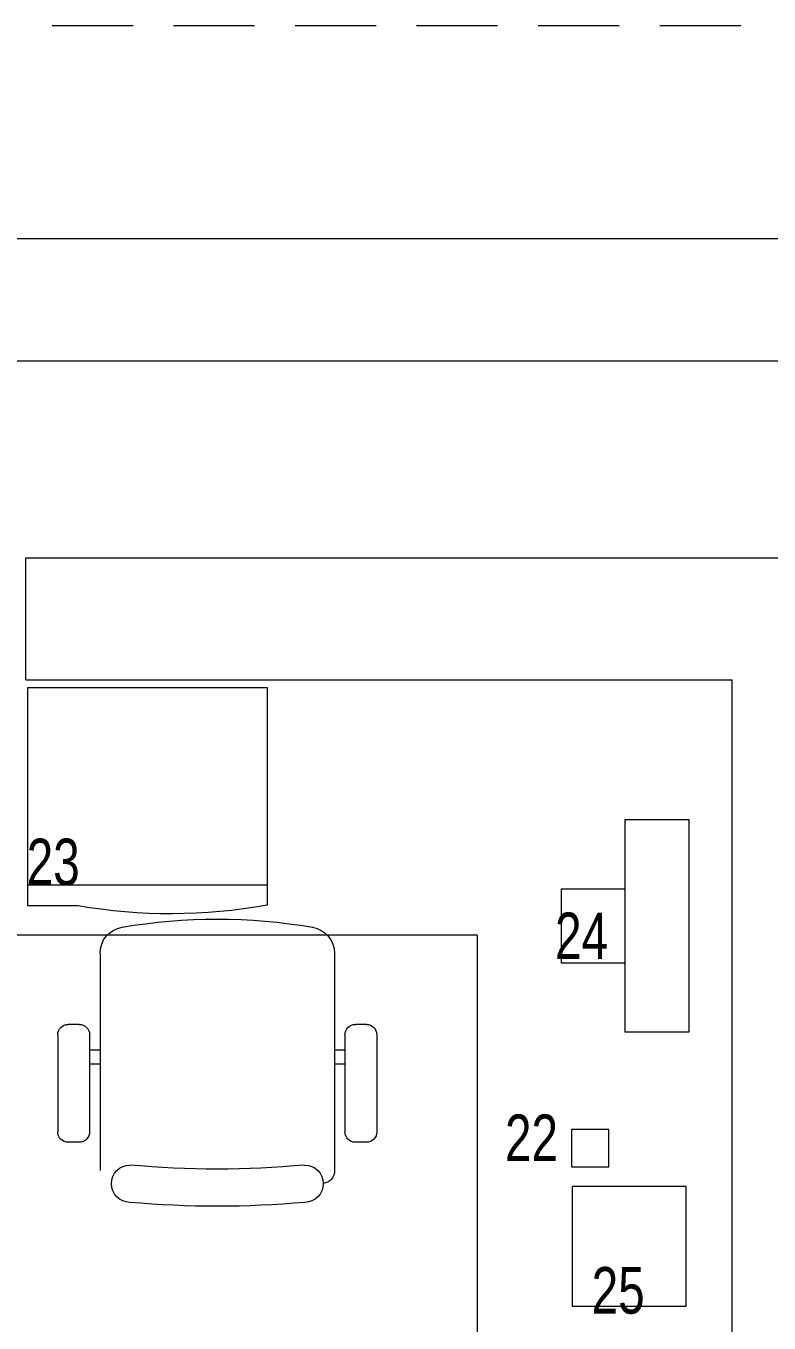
# Model space of a CAD drawing. Header units: millimetres. Extents: x -160614 to 59925, y -157025 to 0.
# Drawn here: x -50041 to -48644, y -95632 to -93193 of the extents above; entities that cross this region are included whole.
import ezdxf

# ---------------------------------------------------------------- set-up
doc = ezdxf.new("R2010")
doc.units = ezdxf.units.MM
doc.header["$LTSCALE"] = 8
doc.linetypes.add('HIDDEN', pattern=[9.525, 6.35, -3.175])
doc.layers.get('0').update_dxf_attribs({"color": 9, "lineweight": 5})
for name, color, linetype, lineweight in [('72_EGR_EQP_TAG', 9, 'Continuous', 5), ('LOADING', 9, 'Continuous', 5), ('NEW Wall', 9, 'Continuous', 5), ('Proj', 9, 'Continuous', 5), ('Walls', 9, 'Continuous', 5)]:
    doc.layers.add(name, color=color, linetype=linetype, lineweight=lineweight)
doc.layers.get('0').off()
doc.layers.get('0').freeze()
doc.styles.add('X3G_ENTITY_257CFD', font='swisscl.ttf', dxfattribs={"height": 200})

# ---------------------------------------------------------------- blocks, each defined once
blk = doc.blocks.new('D.110.51.53')
blk.add_lwpolyline([(285914, 4547), (286139, 4547), (286139, 4332), (285914, 4332), (285914, 4547)])
blk = doc.blocks.new('D.111.03.06')
blk.add_lwpolyline([(292372, 3690), (292442, 3690), (292442, 3620), (292372, 3620), (292372, 3690)])
blk = doc.blocks.new('D.122.06.11')
for points in [[(285783, 4268), (285783, 4268), (285783, 4388), (285713, 4388), (285643, 4388), (285643, 4268)], [(285513, 4148), (285913, 4148), (285913, 4268), (285513, 4268), (285513, 4148)]]:
    blk.add_lwpolyline(points)
blk = doc.blocks.new('*X17')
for p, q in [((5, 3), (5, 3)), ((5, 3), (5, 3)), ((5, 3), (5, 3)), ((5, 3), (5, 3)), ((5, 3), (5, 3)), ((5, 3), (5, 3)), ((5, 3), (5, 3)), ((5, 3), (5, 3)), ((5, 3), (5, 3)), ((5, 3), (5, 3)), ((5, 3), (5, 3)), ((5, 3), (5, 3)), ((5, 3), (5, 3)), ((5, 3), (5, 3)), ((5, 3), (5, 3)), ((5, 3), (5, 3)), ((5, 3), (5, 3)), ((5, 3), (5, 3)), ((5, 3), (5, 3)), ((5, 3), (5, 3)), ((5, 3), (5, 3)), ((5, 3), (5, 3)), ((5, 3), (5, 3)), ((5, 3), (5, 3)), ((5, 3), (5, 3)), ((5, 3), (5, 3)), ((5, 3), (5, 3)), ((5, 3), (5, 3)), ((5, 3), (5, 3)), ((5, 3), (5, 3)), ((5, 3), (5, 3)), ((5, 3), (5, 3)), ((5, 3), (5, 3)), ((5, 3), (5, 3)), ((5, 3), (5, 3)), ((5, 3), (5, 3)), ((5, 3), (5, 3)), ((5, 3), (5, 3)), ((5, 3), (5, 3)), ((5, 3), (5, 3)), ((5, 3), (5, 3)), ((5, 3), (5, 3)), ((5, 3), (5, 3)), ((5, 3), (5, 3)), ((5, 3), (5, 3)), ((5, 3), (5, 3)), ((5, 3), (5, 3)), ((5, 3), (5, 3)), ((5, 3), (5, 3)), ((5, 3), (5, 3)), ((5, 3), (5, 3)), ((5, 3), (5, 3)), ((5, 3), (5, 3)), ((5, 3), (5, 3)), ((5, 3), (5, 3)), ((5, 3), (5, 3)), ((5, 3), (5, 3)), ((5, 3), (5, 3)), ((5, 3), (5, 3)), ((5, 3), (5, 3)), ((5, 3), (5, 3)), ((5, 3), (5, 3)), ((5, 3), (5, 3)), ((5, 3), (5, 3)), ((5, 3), (5, 3)), ((5, 3), (5, 3)), ((6, 3), (5, 3)), ((5, 3), (5, 3)), ((6, 3), (5, 3)), ((5, 3), (5, 3)), ((6, 3), (5, 3)), ((5, 3), (5, 3)), ((6, 3), (5, 3)), ((5, 3), (5, 3)), ((5, 3), (5, 3)), ((5, 3), (5, 3)), ((5, 3), (5, 3)), ((5, 3), (5, 3)), ((5, 3), (5, 3)), ((5, 3), (5, 3)), ((5, 3), (5, 3)), ((5, 3), (5, 3)), ((5, 3), (5, 3)), ((5, 3), (5, 3)), ((5, 3), (5, 3)), ((5, 3), (5, 3)), ((5, 3), (5, 3)), ((5, 3), (5, 3)), ((5, 3), (5, 3)), ((5, 3), (5, 3)), ((5, 3), (5, 3)), ((5, 3), (5, 3)), ((5, 3), (5, 3)), ((5, 3), (5, 3)), ((5, 3), (5, 3)), ((5, 3), (5, 3)), ((6, 3), (6, 3)), ((6, 3), (6, 3)), ((6, 3), (6, 3)), ((6, 3), (6, 3)), ((6, 3), (6, 3)), ((6, 3), (6, 3)), ((6, 3), (6, 3)), ((6, 3), (6, 3)), ((6, 3), (6, 3)), ((6, 3), (6, 3)), ((6, 3), (6, 3)), ((6, 3), (6, 3)), ((6, 3), (6, 3)), ((6, 3), (6, 3)), ((6, 3), (6, 3)), ((6, 3), (6, 3)), ((6, 3), (6, 3)), ((6, 3), (6, 3)), ((6, 3), (6, 3)), ((6, 3), (6, 3)), ((6, 3), (6, 3)), ((6, 3), (6, 3)), ((6, 3), (6, 3)), ((6, 3), (6, 3)), ((6, 3), (6, 3)), ((6, 3), (6, 3)), ((6, 3), (6, 3)), ((6, 3), (6, 3)), ((6, 3), (6, 3)), ((6, 3), (6, 3)), ((6, 3), (6, 3)), ((6, 3), (6, 3)), ((6, 3), (6, 3)), ((6, 3), (6, 3)), ((6, 3), (6, 3)), ((6, 3), (6, 3)), ((6, 3), (6, 3)), ((6, 3), (6, 3)), ((6, 3), (6, 3)), ((6, 3), (6, 3)), ((6, 3), (6, 3)), ((6, 3), (6, 3)), ((6, 3), (6, 3)), ((6, 3), (6, 3)), ((6, 3), (6, 3)), ((6, 3), (6, 3)), ((6, 3), (6, 3)), ((6, 3), (6, 3)), ((6, 3), (6, 3)), ((6, 3), (6, 3)), ((6, 3), (6, 3)), ((6, 3), (6, 3)), ((6, 3), (6, 3)), ((6, 3), (6, 3)), ((6, 3), (6, 3)), ((6, 3), (6, 3)), ((6, 3), (6, 3)), ((6, 3), (6, 3)), ((6, 3), (6, 3)), ((6, 3), (6, 3)), ((6, 3), (6, 3)), ((6, 3), (6, 3)), ((6, 3), (6, 3)), ((6, 3), (6, 3)), ((6, 3), (6, 3)), ((6, 3), (6, 3)), ((6, 3), (6, 3)), ((6, 3), (6, 3)), ((6, 3), (6, 3)), ((6, 3), (6, 3)), ((6, 3), (6, 3)), ((6, 3), (6, 3)), ((6, 3), (6, 3)), ((6, 3), (6, 3)), ((6, 3), (6, 3)), ((6, 3), (6, 3)), ((6, 3), (6, 3)), ((6, 3), (6, 3)), ((6, 3), (6, 3)), ((6, 3), (6, 3)), ((6, 3), (6, 3)), ((6, 3), (6, 3)), ((6, 3), (6, 3)), ((6, 3), (6, 3)), ((6, 3), (6, 3)), ((6, 3), (6, 3)), ((6, 3), (6, 3)), ((6, 3), (6, 3)), ((6, 3), (6, 3)), ((6, 3), (6, 3)), ((6, 3), (6, 3)), ((6, 3), (6, 3)), ((6, 3), (6, 3)), ((6, 3), (6, 3)), ((6, 3), (6, 3)), ((6, 3), (6, 3)), ((6, 3), (6, 3)), ((6, 3), (6, 3)), ((6, 3), (6, 3)), ((6, 3), (6, 3)), ((6, 3), (6, 3)), ((6, 3), (6, 3)), ((6, 3), (6, 3)), ((6, 3), (6, 3)), ((6, 3), (6, 3)), ((6, 3), (6, 3)), ((6, 3), (6, 3)), ((6, 3), (6, 3)), ((6, 3), (6, 3)), ((6, 3), (6, 3)), ((6, 3), (6, 3)), ((6, 3), (6, 3)), ((6, 3), (6, 3)), ((6, 3), (6, 3)), ((6, 3), (6, 3)), ((6, 3), (6, 3)), ((6, 3), (6, 3)), ((6, 3), (6, 3)), ((6, 3), (6, 3)), ((6, 3), (6, 3)), ((6, 3), (6, 3)), ((6, 3), (6, 3)), ((6, 3), (6, 3)), ((6, 3), (6, 3)), ((6, 3), (6, 3)), ((6, 3), (6, 3)), ((6, 3), (6, 3)), ((6, 3), (6, 3)), ((6, 3), (6, 3)), ((6, 3), (6, 3)), ((6, 3), (6, 3)), ((6, 3), (6, 3)), ((6, 3), (6, 3)), ((6, 3), (6, 3)), ((6, 3), (6, 3)), ((6, 3), (6, 3)), ((6, 3), (6, 3)), ((6, 3), (6, 3)), ((6, 3), (6, 3)), ((6, 3), (6, 3)), ((6, 3), (6, 3)), ((6, 3), (6, 3)), ((6, 3), (6, 3)), ((6, 3), (6, 3)), ((6, 3), (6, 3)), ((6, 3), (6, 3)), ((6, 3), (6, 3)), ((6, 3), (6, 3)), ((6, 3), (6, 3)), ((6, 3), (6, 3)), ((6, 3), (6, 3)), ((6, 3), (6, 3)), ((6, 3), (6, 3)), ((6, 3), (6, 3)), ((6, 3), (6, 3)), ((6, 3), (6, 3)), ((6, 3), (6, 3)), ((6, 3), (6, 3)), ((6, 3), (6, 3)), ((6, 3), (6, 3)), ((6, 3), (6, 3)), ((6, 3), (6, 3)), ((6, 3), (6, 3)), ((6, 3), (6, 3)), ((6, 3), (6, 3)), ((6, 3), (6, 3)), ((6, 3), (6, 3)), ((6, 3), (6, 3)), ((6, 3), (6, 3)), ((6, 3), (6, 3)), ((6, 3), (6, 3)), ((6, 3), (6, 3)), ((6, 3), (6, 3)), ((6, 3), (6, 3)), ((6, 3), (6, 3)), ((6, 3), (6, 3)), ((6, 3), (6, 3)), ((6, 3), (6, 3)), ((6, 3), (6, 3)), ((6, 3), (6, 3)), ((6, 3), (6, 3)), ((6, 3), (6, 3)), ((6, 3), (6, 3)), ((6, 3), (6, 3)), ((6, 3), (6, 3)), ((6, 3), (6, 3)), ((6, 3), (6, 3)), ((6, 3), (6, 3)), ((6, 3), (6, 3)), ((6, 3), (6, 3)), ((6, 3), (6, 3)), ((6, 3), (6, 3)), ((6, 3), (6, 3)), ((6, 3), (6, 3)), ((6, 3), (6, 3)), ((6, 3), (6, 3)), ((6, 3), (6, 3)), ((6, 3), (6, 3)), ((6, 3), (6, 3)), ((6, 3), (6, 3)), ((6, 3), (6, 3)), ((6, 3), (6, 3)), ((6, 3), (6, 3)), ((6, 3), (6, 3)), ((6, 3), (5, 3)), ((6, 3), (5, 3)), ((6, 3), (5, 3)), ((6, 3), (5, 3)), ((6, 3), (5, 3)), ((6, 3), (6, 3)), ((6, 3), (6, 3)), ((6, 3), (6, 3)), ((6, 3), (6, 3)), ((6, 3), (6, 3)), ((6, 3), (6, 3)), ((6, 3), (6, 3)), ((6, 3), (6, 3)), ((6, 3), (6, 3)), ((6, 3), (6, 3)), ((6, 3), (6, 3)), ((6, 3), (6, 3)), ((6, 3), (6, 3)), ((6, 3), (6, 3)), ((6, 3), (6, 3)), ((6, 3), (6, 3)), ((6, 3), (6, 3)), ((6, 3), (6, 3)), ((6, 3), (6, 3)), ((6, 3), (6, 3)), ((6, 3), (6, 3)), ((6, 3), (6, 3)), ((6, 3), (6, 3)), ((6, 3), (6, 3)), ((6, 3), (6, 3)), ((6, 3), (6, 3)), ((6, 3), (6, 3)), ((6, 3), (6, 3)), ((6, 3), (6, 3)), ((6, 3), (6, 3)), ((6, 3), (6, 3)), ((6, 3), (6, 3)), ((6, 3), (6, 3)), ((6, 3), (6, 3)), ((6, 3), (6, 3)), ((6, 3), (6, 3)), ((6, 3), (6, 3)), ((6, 3), (6, 3)), ((6, 3), (6, 3)), ((6, 3), (6, 3)), ((6, 3), (6, 3)), ((6, 3), (6, 3)), ((6, 3), (6, 3)), ((6, 3), (6, 3)), ((6, 3), (6, 3)), ((6, 3), (6, 3)), ((6, 3), (6, 3)), ((6, 3), (6, 3)), ((6, 3), (6, 3)), ((6, 3), (6, 3)), ((6, 3), (6, 3)), ((6, 3), (6, 3)), ((6, 3), (6, 3)), ((6, 3), (6, 3)), ((6, 3), (6, 3)), ((6, 3), (6, 3)), ((6, 3), (6, 3)), ((6, 3), (6, 3)), ((6, 3), (6, 3)), ((6, 3), (6, 3)), ((6, 3), (6, 3)), ((6, 3), (6, 3)), ((6, 3), (6, 3)), ((6, 3), (6, 3)), ((6, 3), (6, 3)), ((6, 3), (6, 3)), ((6, 3), (6, 3)), ((6, 3), (6, 3)), ((6, 3), (6, 3)), ((6, 3), (6, 3)), ((6, 3), (6, 3)), ((6, 3), (6, 3)), ((6, 3), (6, 3)), ((6, 3), (6, 3)), ((6, 3), (6, 3)), ((6, 3), (6, 3)), ((6, 3), (6, 3)), ((6, 3), (6, 3)), ((6, 3), (6, 3)), ((6, 3), (6, 3)), ((6, 3), (6, 3)), ((6, 3), (6, 3)), ((6, 3), (6, 3)), ((6, 3), (6, 3)), ((6, 3), (6, 3)), ((6, 3), (6, 3)), ((6, 3), (6, 3)), ((6, 3), (6, 3)), ((6, 3), (6, 3)), ((6, 3), (6, 3)), ((6, 3), (6, 3)), ((6, 3), (6, 3)), ((6, 3), (6, 3)), ((6, 3), (6, 3)), ((6, 3), (6, 3)), ((6, 3), (6, 3)), ((6, 3), (6, 3)), ((6, 3), (6, 3)), ((6, 3), (6, 3)), ((6, 3), (6, 3)), ((6, 3), (6, 3)), ((6, 3), (6, 3)), ((6, 3), (6, 3)), ((6, 3), (6, 3)), ((6, 3), (6, 3)), ((6, 3), (6, 3)), ((6, 3), (6, 3)), ((6, 3), (6, 3)), ((6, 3), (6, 3)), ((6, 3), (6, 3)), ((6, 3), (6, 3)), ((6, 3), (6, 3)), ((6, 3), (6, 3)), ((6, 3), (6, 3)), ((6, 3), (6, 3)), ((6, 3), (6, 3)), ((6, 3), (6, 3)), ((6, 3), (6, 3)), ((6, 3), (6, 3)), ((6, 3), (6, 3)), ((6, 3), (6, 3)), ((6, 3), (6, 3)), ((6, 3), (6, 3)), ((6, 3), (6, 3)), ((6, 3), (6, 3)), ((6, 3), (6, 3)), ((6, 3), (6, 3)), ((6, 3), (6, 3)), ((6, 3), (6, 3)), ((6, 3), (6, 3)), ((6, 3), (6, 3)), ((6, 3), (6, 3)), ((6, 3), (6, 3)), ((6, 3), (6, 3)), ((6, 3), (6, 3)), ((6, 3), (6, 3)), ((6, 3), (6, 3)), ((6, 3), (6, 3)), ((6, 3), (6, 3)), ((6, 3), (6, 3)), ((6, 3), (6, 3)), ((6, 3), (6, 3)), ((6, 3), (6, 3)), ((6, 3), (6, 3)), ((6, 3), (6, 3)), ((6, 3), (6, 3)), ((6, 3), (6, 3)), ((6, 3), (6, 3)), ((6, 3), (6, 3)), ((6, 3), (6, 3)), ((6, 3), (6, 3)), ((6, 3), (6, 3)), ((6, 3), (6, 3)), ((6, 3), (6, 3)), ((6, 3), (6, 3)), ((6, 3), (6, 3)), ((6, 3), (6, 3)), ((6, 3), (6, 3)), ((6, 3), (6, 3)), ((6, 3), (6, 3)), ((6, 3), (6, 3)), ((6, 3), (6, 3)), ((6, 3), (6, 3)), ((6, 3), (6, 3)), ((6, 3), (6, 3)), ((6, 3), (6, 3)), ((6, 3), (6, 3)), ((6, 3), (6, 3)), ((6, 3), (6, 3)), ((6, 3), (6, 3)), ((6, 3), (6, 3)), ((6, 3), (6, 3)), ((6, 3), (6, 3)), ((6, 3), (6, 3)), ((6, 3), (6, 3)), ((6, 3), (6, 3)), ((6, 3), (6, 3)), ((6, 3), (6, 3)), ((6, 3), (6, 3)), ((6, 3), (6, 3)), ((6, 3), (6, 3)), ((6, 3), (6, 3)), ((6, 3), (6, 3)), ((6, 3), (6, 3)), ((6, 3), (6, 3)), ((6, 3), (6, 3)), ((6, 3), (6, 3)), ((6, 3), (6, 3)), ((6, 3), (6, 3)), ((6, 3), (6, 3)), ((6, 3), (6, 3)), ((6, 3), (6, 3)), ((6, 3), (6, 3)), ((6, 3), (6, 3)), ((6, 3), (6, 3)), ((6, 3), (6, 3)), ((6, 3), (6, 3)), ((6, 3), (6, 3)), ((6, 3), (6, 3)), ((6, 3), (6, 3)), ((6, 3), (6, 3)), ((6, 3), (6, 3)), ((6, 3), (6, 3)), ((6, 3), (6, 3)), ((6, 3), (6, 3)), ((6, 3), (6, 3)), ((6, 3), (6, 3)), ((6, 3), (6, 3)), ((6, 3), (6, 3)), ((6, 3), (6, 3)), ((6, 3), (6, 3)), ((6, 3), (6, 3)), ((6, 3), (6, 3)), ((6, 3), (6, 3)), ((6, 3), (6, 3)), ((6, 3), (6, 3)), ((6, 3), (6, 3)), ((6, 3), (6, 3)), ((6, 3), (6, 3)), ((6, 3), (6, 3)), ((6, 3), (6, 3)), ((6, 3), (6, 3)), ((6, 3), (6, 3)), ((6, 3), (6, 3)), ((6, 3), (6, 3)), ((6, 3), (6, 3)), ((6, 3), (6, 3)), ((6, 3), (6, 3)), ((6, 3), (6, 3)), ((6, 3), (6, 3)), ((6, 3), (6, 3)), ((6, 3), (6, 3)), ((6, 3), (6, 3)), ((6, 3), (6, 3)), ((6, 3), (6, 3)), ((6, 3), (6, 3)), ((6, 3), (6, 3)), ((6, 3), (6, 3)), ((6, 3), (6, 3)), ((6, 3), (6, 3)), ((6, 3), (6, 3)), ((6, 3), (6, 3)), ((6, 3), (6, 3)), ((6, 3), (6, 3)), ((6, 3), (6, 3)), ((6, 3), (6, 3)), ((6, 3), (6, 3)), ((6, 3), (6, 3)), ((6, 3), (6, 3)), ((6, 3), (6, 3)), ((6, 3), (6, 3)), ((6, 3), (6, 3)), ((6, 3), (6, 3)), ((6, 3), (6, 3)), ((6, 3), (6, 3)), ((6, 3), (6, 3)), ((6, 3), (6, 3)), ((6, 3), (6, 3)), ((6, 3), (6, 3)), ((6, 3), (6, 3)), ((6, 3), (6, 3)), ((6, 3), (6, 3)), ((6, 3), (6, 3)), ((6, 3), (6, 3)), ((6, 3), (6, 3)), ((6, 3), (6, 3)), ((6, 3), (6, 3)), ((6, 3), (6, 3)), ((6, 3), (6, 3)), ((6, 3), (6, 3)), ((6, 3), (6, 3)), ((6, 3), (6, 3)), ((6, 3), (6, 3)), ((6, 3), (6, 3)), ((6, 3), (6, 3)), ((6, 3), (6, 3)), ((6, 3), (6, 3)), ((6, 3), (6, 3)), ((6, 3), (6, 3)), ((6, 3), (6, 3)), ((6, 3), (6, 3)), ((6, 3), (6, 3)), ((6, 3), (6, 3)), ((6, 3), (6, 3)), ((6, 3), (6, 3)), ((6, 3), (6, 3)), ((6, 3), (6, 3)), ((6, 3), (6, 3)), ((6, 3), (6, 3)), ((6, 3), (6, 3)), ((6, 3), (6, 3)), ((6, 3), (6, 3)), ((6, 3), (6, 3)), ((6, 3), (6, 3)), ((6, 3), (6, 3)), ((6, 3), (6, 3)), ((6, 3), (6, 3)), ((6, 3), (6, 3)), ((6, 3), (6, 3)), ((6, 3), (6, 3)), ((6, 3), (6, 3)), ((6, 3), (6, 3)), ((6, 3), (6, 3)), ((6, 3), (6, 3)), ((6, 3), (6, 3)), ((6, 3), (6, 3)), ((6, 3), (6, 3)), ((6, 3), (6, 3)), ((6, 3), (6, 3)), ((6, 3), (6, 3)), ((6, 3), (6, 3)), ((6, 3), (6, 3)), ((6, 3), (6, 3)), ((6, 3), (6, 3)), ((6, 3), (6, 3)), ((6, 3), (6, 3)), ((6, 3), (6, 3))]:
    blk.add_line(p, q)
blk = doc.blocks.new('*X18')
for p, q in [((13, 1), (13, 1)), ((13, 1), (13, 1)), ((13, 1), (13, 1)), ((13, 1), (13, 1)), ((13, 1), (13, 1)), ((13, 1), (13, 1)), ((13, 1), (13, 1)), ((13, 1), (13, 1)), ((13, 1), (13, 1)), ((13, 1), (13, 1)), ((13, 1), (13, 1)), ((13, 1), (13, 1)), ((13, 1), (13, 1)), ((13, 1), (13, 1)), ((13, 1), (13, 1)), ((13, 1), (14, 1)), ((13, 1), (14, 1)), ((13, 1), (14, 1)), ((13, 1), (13, 1)), ((13, 1), (13, 1)), ((13, 1), (13, 1)), ((13, 1), (13, 1)), ((13, 1), (13, 1)), ((13, 1), (13, 1)), ((13, 1), (13, 1)), ((13, 1), (13, 1)), ((13, 1), (13, 1)), ((13, 1), (13, 1)), ((13, 1), (13, 1)), ((13, 1), (13, 1)), ((13, 1), (13, 1)), ((13, 1), (13, 1)), ((13, 1), (13, 1)), ((13, 1), (13, 1)), ((13, 1), (13, 1)), ((13, 1), (13, 1)), ((13, 1), (13, 1)), ((13, 1), (13, 1)), ((13, 1), (13, 1)), ((13, 1), (13, 1)), ((13, 1), (13, 1)), ((13, 1), (13, 1)), ((13, 1), (13, 1)), ((13, 1), (13, 1)), ((13, 1), (13, 1)), ((13, 1), (13, 1)), ((13, 1), (13, 1)), ((13, 1), (13, 1)), ((13, 1), (13, 1)), ((13, 1), (13, 1)), ((13, 1), (13, 1)), ((13, 1), (13, 1)), ((13, 1), (13, 1)), ((13, 1), (13, 1)), ((13, 1), (13, 1)), ((13, 1), (13, 1)), ((13, 1), (13, 1)), ((13, 1), (13, 1)), ((13, 1), (13, 1)), ((13, 1), (13, 1)), ((13, 1), (13, 1)), ((13, 1), (13, 1)), ((13, 1), (13, 1)), ((13, 1), (13, 1)), ((13, 1), (13, 1)), ((13, 1), (13, 1)), ((13, 1), (13, 1)), ((13, 1), (13, 1)), ((13, 1), (13, 1)), ((13, 1), (13, 1)), ((13, 1), (13, 1)), ((13, 1), (13, 1)), ((13, 1), (13, 1)), ((13, 1), (13, 1)), ((13, 1), (13, 1)), ((13, 1), (13, 1)), ((13, 1), (13, 1)), ((13, 1), (13, 1)), ((13, 1), (13, 1)), ((13, 1), (13, 1)), ((13, 1), (13, 1)), ((13, 1), (13, 1)), ((13, 1), (13, 1)), ((13, 1), (13, 1)), ((13, 1), (13, 1)), ((13, 1), (13, 1)), ((13, 1), (13, 1)), ((13, 1), (13, 1)), ((13, 1), (13, 1)), ((13, 1), (13, 1)), ((13, 1), (13, 1)), ((13, 1), (13, 1)), ((13, 1), (13, 1)), ((13, 1), (13, 1)), ((13, 1), (13, 1)), ((13, 1), (13, 1)), ((13, 1), (13, 1)), ((13, 1), (13, 1)), ((13, 1), (13, 1)), ((13, 1), (13, 1)), ((13, 1), (13, 1)), ((13, 1), (13, 1)), ((13, 1), (13, 1)), ((13, 1), (13, 1)), ((13, 1), (13, 1)), ((13, 1), (13, 1)), ((13, 1), (13, 1)), ((13, 1), (13, 1)), ((13, 1), (13, 1)), ((13, 1), (13, 1)), ((13, 1), (13, 1)), ((13, 1), (13, 1)), ((13, 1), (13, 1)), ((13, 1), (13, 1)), ((13, 1), (13, 1)), ((13, 1), (13, 1)), ((13, 1), (13, 1)), ((13, 1), (13, 1)), ((13, 1), (13, 1)), ((13, 1), (13, 1)), ((13, 1), (13, 1)), ((13, 1), (13, 1)), ((13, 1), (13, 1)), ((13, 1), (14, 1)), ((13, 0), (13, 0)), ((13, 0), (13, 0)), ((13, 0), (13, 0)), ((13, 0), (13, 0)), ((13, 0), (13, 0)), ((13, 0), (13, 0)), ((13, 0), (13, 0)), ((13, 0), (13, 0)), ((13, 0), (13, 0)), ((13, 0), (13, 0)), ((13, 0), (13, 0)), ((13, 0), (13, 0)), ((13, 0), (13, 0)), ((13, 0), (13, 0)), ((13, 0), (13, 0)), ((13, 0), (13, 0)), ((13, 0), (13, 0)), ((13, 0), (13, 0)), ((13, 0), (13, 0)), ((13, 0), (13, 0)), ((13, 0), (13, 0)), ((13, 0), (13, 0)), ((13, 0), (13, 0)), ((13, 0), (13, 0)), ((13, 0), (13, 0)), ((13, 0), (13, 0)), ((13, 0), (13, 0)), ((13, 0), (13, 0)), ((13, 0), (13, 0)), ((13, 0), (13, 0)), ((13, 0), (13, 0)), ((13, 0), (13, 0)), ((13, 0), (13, 0)), ((13, 0), (13, 0)), ((13, 0), (13, 0)), ((13, 0), (13, 0)), ((13, 0), (13, 0)), ((13, 0), (13, 0)), ((13, 0), (13, 0)), ((13, 0), (13, 0)), ((13, 0), (13, 0)), ((13, 0), (13, 0)), ((13, 0), (13, 0)), ((13, 0), (13, 0)), ((13, 0), (13, 0)), ((13, 0), (13, 0)), ((13, 0), (13, 0)), ((13, 0), (13, 0)), ((13, 0), (14, 0)), ((13, 0), (14, 0)), ((13, 0), (13, 0)), ((13, 0), (14, 0)), ((14, 1), (14, 1)), ((14, 1), (14, 1)), ((14, 1), (14, 1)), ((14, 1), (14, 1)), ((14, 1), (14, 1)), ((14, 1), (14, 1)), ((14, 1), (14, 1)), ((14, 1), (14, 1)), ((14, 1), (14, 1)), ((14, 1), (14, 1)), ((14, 1), (14, 1)), ((14, 1), (14, 1)), ((14, 1), (14, 1)), ((14, 1), (14, 1)), ((14, 1), (14, 1)), ((14, 1), (14, 1)), ((14, 1), (14, 1)), ((14, 1), (14, 1)), ((14, 1), (14, 1)), ((14, 1), (14, 1)), ((14, 1), (14, 1)), ((14, 1), (14, 1)), ((14, 1), (14, 1)), ((14, 1), (14, 1)), ((14, 1), (14, 1)), ((14, 1), (14, 1)), ((14, 1), (14, 1)), ((14, 1), (14, 1)), ((14, 1), (14, 1)), ((14, 1), (14, 1)), ((14, 1), (14, 1)), ((14, 1), (14, 1)), ((14, 1), (14, 1)), ((14, 1), (14, 1)), ((14, 1), (14, 1)), ((14, 1), (14, 1)), ((14, 1), (14, 1)), ((14, 1), (14, 1)), ((14, 1), (14, 1)), ((14, 1), (14, 1)), ((14, 1), (14, 1)), ((14, 1), (14, 1)), ((14, 1), (14, 1)), ((14, 1), (14, 1)), ((14, 1), (14, 1)), ((14, 1), (14, 1)), ((14, 1), (14, 1)), ((14, 1), (14, 1)), ((14, 1), (14, 1)), ((14, 1), (14, 1)), ((14, 1), (14, 1)), ((14, 1), (14, 1)), ((14, 1), (14, 1)), ((14, 1), (14, 1)), ((14, 1), (14, 1)), ((14, 1), (14, 1)), ((14, 1), (14, 1)), ((14, 1), (14, 1)), ((14, 1), (14, 1)), ((14, 1), (14, 1)), ((14, 1), (14, 1)), ((14, 1), (14, 1)), ((14, 1), (14, 1)), ((14, 1), (14, 1)), ((14, 1), (14, 1)), ((14, 1), (14, 1)), ((14, 1), (14, 1)), ((14, 1), (14, 1)), ((14, 1), (14, 1)), ((14, 1), (14, 1)), ((14, 1), (14, 1)), ((14, 1), (14, 1)), ((14, 1), (14, 1)), ((14, 1), (14, 1)), ((14, 1), (14, 1)), ((14, 1), (14, 1)), ((14, 1), (14, 1)), ((14, 1), (14, 1)), ((14, 1), (14, 1)), ((14, 1), (14, 1)), ((14, 1), (14, 1)), ((14, 1), (14, 1)), ((14, 1), (14, 1)), ((14, 1), (14, 1)), ((14, 1), (14, 1)), ((14, 1), (14, 1)), ((14, 1), (14, 1)), ((14, 1), (14, 1)), ((14, 1), (14, 1)), ((14, 1), (14, 1)), ((14, 1), (14, 1)), ((14, 1), (14, 1)), ((14, 1), (14, 1)), ((14, 1), (14, 1)), ((14, 0), (14, 0)), ((14, 0), (14, 0)), ((14, 0), (14, 0)), ((14, 0), (14, 0)), ((14, 0), (14, 0)), ((14, 0), (14, 0)), ((14, 0), (14, 0)), ((14, 0), (14, 0)), ((14, 0), (14, 0)), ((14, 0), (14, 0)), ((14, 0), (14, 0)), ((14, 0), (14, 0)), ((14, 0), (14, 0)), ((14, 0), (14, 0)), ((14, 0), (14, 0)), ((14, 0), (14, 0)), ((14, 0), (14, 0)), ((14, 0), (14, 0)), ((14, 0), (14, 0)), ((14, 0), (14, 0)), ((14, 0), (14, 0)), ((14, 0), (14, 0)), ((14, 0), (14, 0)), ((14, 0), (14, 0)), ((14, 0), (14, 0)), ((14, 0), (14, 0)), ((14, 0), (14, 0)), ((14, 0), (14, 0)), ((14, 0), (14, 0)), ((14, 0), (14, 0)), ((14, 0), (14, 0)), ((14, 0), (14, 0)), ((14, 0), (14, 0)), ((14, 0), (14, 0)), ((14, 0), (14, 0)), ((14, 0), (14, 0)), ((14, 0), (14, 0)), ((14, 0), (14, 0)), ((14, 0), (14, 0)), ((14, 0), (14, 0)), ((14, 0), (14, 0)), ((14, 0), (14, 0)), ((14, 0), (14, 0)), ((14, 0), (14, 0)), ((14, 0), (14, 0)), ((14, 0), (14, 0)), ((14, 0), (14, 0)), ((14, 0), (14, 0)), ((13, 0), (13, 0)), ((13, 0), (14, 0)), ((13, 0), (13, 0)), ((13, 0), (14, 0)), ((13, 0), (13, 0)), ((13, 0), (14, 0)), ((13, 0), (13, 0)), ((13, 0), (13, 0)), ((13, 0), (13, 0)), ((13, 0), (13, 0)), ((13, 0), (14, 0)), ((13, 0), (13, 0)), ((13, 0), (14, 0)), ((13, 0), (13, 0)), ((13, 0), (14, 0)), ((13, 0), (13, 0)), ((13, 0), (14, 0)), ((13, 0), (13, 0)), ((13, 0), (14, 0)), ((13, 0), (13, 0)), ((13, 0), (14, 0)), ((13, 0), (13, 0)), ((13, 0), (14, 0)), ((13, 0), (13, 0)), ((13, 0), (13, 0)), ((13, 0), (13, 0)), ((13, 0), (14, 0)), ((13, 0), (13, 0)), ((13, 0), (14, 0)), ((13, 0), (13, 0)), ((13, 0), (14, 0)), ((13, 0), (13, 0)), ((13, 0), (14, 0)), ((13, 0), (13, 0)), ((13, 0), (13, 0)), ((13, 0), (13, 0)), ((13, 0), (13, 0)), ((13, 0), (13, 0)), ((13, 0), (13, 0)), ((13, 0), (13, 0)), ((13, 0), (13, 0)), ((13, 0), (13, 0)), ((13, 0), (13, 0)), ((13, 0), (13, 0)), ((13, 0), (13, 0)), ((13, 0), (13, 0)), ((13, 0), (13, 0)), ((13, 0), (13, 0)), ((13, 0), (13, 0)), ((13, 0), (13, 0)), ((13, 0), (13, 0)), ((13, 0), (13, 0)), ((13, 0), (13, 0)), ((13, 0), (13, 0)), ((13, 0), (13, 0)), ((13, 0), (13, 0)), ((13, 0), (13, 0)), ((13, 0), (13, 0)), ((13, 0), (13, 0)), ((13, 0), (13, 0)), ((13, 0), (13, 0)), ((13, 0), (13, 0)), ((13, 0), (13, 0)), ((13, 0), (13, 0)), ((13, -1), (13, -1)), ((13, -1), (13, -1)), ((13, -1), (13, -1)), ((13, -1), (13, -1)), ((13, -1), (13, -1)), ((13, -1), (14, -1)), ((13, -1), (13, -1)), ((14, 0), (14, 0)), ((14, 0), (14, 0)), ((14, 0), (14, 0)), ((14, 0), (14, 0)), ((14, 0), (14, 0)), ((14, 0), (14, 0)), ((14, 0), (14, 0)), ((14, 0), (14, 0)), ((14, 0), (14, 0)), ((14, 0), (14, 0)), ((14, 0), (14, 0)), ((14, 0), (14, 0)), ((14, 0), (14, 0)), ((14, 0), (14, 0)), ((14, 0), (14, 0)), ((13, 0), (14, 0)), ((14, 0), (14, 0)), ((14, 0), (14, 0)), ((14, 0), (14, 0)), ((14, 0), (14, 0)), ((14, 0), (14, 0)), ((14, 0), (14, 0)), ((14, 0), (14, 0)), ((14, 0), (14, 0)), ((14, 0), (14, 0)), ((14, 0), (14, 0)), ((14, 0), (14, 0)), ((14, 0), (14, 0)), ((14, 0), (14, 0)), ((14, 0), (14, 0)), ((14, 0), (14, 0)), ((14, 0), (14, 0)), ((14, 0), (14, 0)), ((14, 0), (14, 0)), ((14, 0), (14, 0)), ((14, 0), (14, 0)), ((14, 0), (14, 0)), ((14, 0), (14, 0)), ((14, 0), (14, 0)), ((14, 0), (14, 0)), ((14, 0), (14, 0)), ((14, 0), (14, 0)), ((14, 0), (14, 0)), ((14, 0), (14, 0)), ((14, 0), (14, 0)), ((14, 0), (14, 0)), ((14, 0), (14, 0)), ((14, 0), (14, 0)), ((14, 0), (14, 0)), ((14, 0), (14, 0)), ((14, -1), (14, -1)), ((14, -1), (14, -1)), ((14, -1), (14, -1)), ((14, -1), (14, -1)), ((14, -1), (14, -1))]:
    blk.add_line(p, q)
blk = doc.blocks.new('GF21018-P')
for p, q in [((-0.2207, 0.4756), (-0.2207, 0.0675)), ((0.2205, 0.4756), (0.2205, 0.0675)), ((-0.2806, 0.3422), (-0.2598, 0.3422)), ((0.2596, 0.3422), (0.2804, 0.3422)), ((-0.3002, 0.3226), (-0.3002, 0.14)), ((-0.2402, 0.3226), (-0.2402, 0.14)), ((0.24, 0.3226), (0.24, 0.14)), ((0.3, 0.3226), (0.3, 0.14)), ((-0.2402, 0.2937), (-0.2207, 0.2937)), ((0.2205, 0.2937), (0.24, 0.2937)), ((-0.2402, 0.2671), (-0.2207, 0.2671)), ((0.2205, 0.2671), (0.24, 0.2671)), ((-0.2806, 0.1204), (-0.2598, 0.1204)), ((0.2596, 0.1204), (0.2804, 0.1204))]:
    blk.add_line(p, q)
for points in [[(0.24, 0.2937), (0.24, 0.2937), (0.24, 0.2937), (0.24, 0.2937), (0.24, 0.2937), (0.24, 0.2937), (0.24, 0.2937), (0.24, 0.2937), (0.24, 0.2937), (0.24, 0.2937), (0.24, 0.2937), (0.24, 0.2937), (0.24, 0.2937), (0.24, 0.2937), (0.24, 0.2937), (0.24, 0.2937), (0.24, 0.2937), (0.24, 0.2937), (0.24, 0.2937), (0.24, 0.2937), (0.24, 0.2937), (0.24, 0.2937), (0.24, 0.2937), (0.24, 0.2937), (0.24, 0.2937), (0.24, 0.2937), (0.24, 0.2937), (0.24, 0.2937), (0.24, 0.2937), (0.24, 0.2937), (0.24, 0.2937), (0.24, 0.2937), (0.24, 0.2937), (0.24, 0.2937), (0.24, 0.2937), (0.24, 0.2937), (0.24, 0.2937), (0.24, 0.2937), (0.24, 0.2937), (0.24, 0.2937), (0.24, 0.2937), (0.24, 0.2937), (0.24, 0.2937), (0.24, 0.2937), (0.24, 0.2937), (0.24, 0.2937), (0.24, 0.2937), (0.24, 0.2937), (0.24, 0.2937), (0.24, 0.2937), (0.24, 0.2937), (0.24, 0.2937), (0.24, 0.2937), (0.24, 0.2937), (0.24, 0.2937), (0.24, 0.2937), (0.24, 0.2937), (0.24, 0.2937), (0.24, 0.2937), (0.24, 0.2937), (0.24, 0.2937), (0.24, 0.2937), (0.24, 0.2937), (0.24, 0.2937), (0.24, 0.2937), (0.24, 0.2937), (0.24, 0.2937), (0.24, 0.2937), (0.24, 0.2937), (0.24, 0.2937), (0.24, 0.2937), (0.24, 0.2937), (0.24, 0.2937), (0.24, 0.2937), (0.24, 0.2937), (0.24, 0.2937), (0.24, 0.2937), (0.24, 0.2937), (0.24, 0.2937), (0.24, 0.2937), (0.24, 0.2937), (0.24, 0.2937), (0.24, 0.2937), (0.24, 0.2937), (0.24, 0.2937), (0.24, 0.2937), (0.24, 0.2937), (0.24, 0.2937), (0.24, 0.2937), (0.24, 0.2937), (0.24, 0.2937), (0.24, 0.2937), (0.24, 0.2937), (0.24, 0.2937), (0.24, 0.2937), (0.24, 0.2937), (0.24, 0.2937), (0.24, 0.2937), (0.24, 0.2937), (0.24, 0.2937), (0.24, 0.2937), (0.24, 0.2937), (0.24, 0.2937), (0.24, 0.2937), (0.24, 0.2937), (0.24, 0.2937), (0.24, 0.2937), (0.24, 0.2937), (0.24, 0.2937), (0.24, 0.2937), (0.24, 0.2937), (0.24, 0.2937), (0.24, 0.2937), (0.24, 0.2937), (0.24, 0.2937), (0.24, 0.2937), (0.24, 0.2937), (0.24, 0.2937), (0.24, 0.2937), (0.24, 0.2937), (0.24, 0.2937), (0.24, 0.2937), (0.24, 0.2937), (0.24, 0.2937), (0.24, 0.2937), (0.24, 0.2937), (0.24, 0.2937), (0.24, 0.2937), (0.24, 0.2937), (0.24, 0.2937), (0.24, 0.2937), (0.24, 0.2937), (0.24, 0.2937), (0.24, 0.2937), (0.24, 0.2937), (0.24, 0.2937), (0.24, 0.2937), (0.24, 0.2937), (0.24, 0.2937), (0.24, 0.2937), (0.24, 0.2937), (0.24, 0.2937), (0.24, 0.2937), (0.24, 0.2937), (0.24, 0.2937), (0.24, 0.2937), (0.24, 0.2937), (0.24, 0.2937), (0.24, 0.2937), (0.24, 0.2937), (0.24, 0.2937), (0.24, 0.2937), (0.24, 0.2937), (0.24, 0.2937), (0.24, 0.2937), (0.24, 0.2937), (0.24, 0.2937), (0.24, 0.2937), (0.24, 0.2937), (0.24, 0.2937), (0.24, 0.2937), (0.24, 0.2937), (0.24, 0.2937), (0.24, 0.2937), (0.24, 0.2937), (0.24, 0.2937), (0.24, 0.2937), (0.24, 0.2937), (0.24, 0.2937), (0.24, 0.2937), (0.24, 0.2937), (0.24, 0.2937), (0.24, 0.2937), (0.24, 0.2937), (0.24, 0.2937), (0.24, 0.2937), (0.24, 0.2937), (0.24, 0.2937), (0.24, 0.2937), (0.24, 0.2937), (0.24, 0.2937), (0.24, 0.2937), (0.24, 0.2937), (0.24, 0.2937), (0.24, 0.2937), (0.24, 0.2937), (0.24, 0.2937), (0.24, 0.2937), (0.24, 0.2937), (0.24, 0.2937), (0.24, 0.2937), (0.24, 0.2937), (0.24, 0.2937), (0.24, 0.2937), (0.24, 0.2937), (0.24, 0.2937), (0.24, 0.2937), (0.24, 0.2937), (0.24, 0.2937), (0.24, 0.2937), (0.24, 0.2937), (0.24, 0.2937), (0.24, 0.2937), (0.24, 0.2937), (0.24, 0.2937), (0.24, 0.2937), (0.24, 0.2937), (0.24, 0.2937), (0.24, 0.2937), (0.24, 0.2937), (0.24, 0.2937), (0.24, 0.2937), (0.24, 0.2937), (0.24, 0.2937), (0.24, 0.2937), (0.24, 0.2937), (0.24, 0.2937), (0.24, 0.2937), (0.24, 0.2937), (0.24, 0.2937), (0.24, 0.2937), (0.24, 0.2937), (0.24, 0.2937), (0.24, 0.2937), (0.24, 0.2937), (0.24, 0.2937), (0.24, 0.2937), (0.24, 0.2937), (0.24, 0.2937), (0.24, 0.2937), (0.24, 0.2937), (0.24, 0.2937), (0.24, 0.2937), (0.24, 0.2937), (0.24, 0.2937), (0.24, 0.2937), (0.24, 0.2937), (0.24, 0.2937), (0.24, 0.2937), (0.24, 0.2937), (0.24, 0.2937), (0.24, 0.2937), (0.24, 0.2937), (0.24, 0.2937), (0.24, 0.2937), (0.24, 0.2937), (0.24, 0.2937), (0.24, 0.2937), (0.24, 0.2937), (0.24, 0.2937), (0.24, 0.2937), (0.24, 0.2937), (0.24, 0.2937), (0.24, 0.2937), (0.24, 0.2937), (0.24, 0.2937), (0.24, 0.2937), (0.24, 0.2937), (0.24, 0.2937), (0.24, 0.2937), (0.24, 0.2937), (0.24, 0.2937), (0.24, 0.2937), (0.24, 0.2937), (0.24, 0.2937), (0.24, 0.2937), (0.24, 0.2937), (0.24, 0.2937), (0.24, 0.2937), (0.24, 0.2937), (0.24, 0.2937), (0.24, 0.2937), (0.24, 0.2937), (0.24, 0.2937), (0.24, 0.2937), (0.24, 0.2937), (0.24, 0.2937)], [(0.24, 0.2937), (0.24, 0.2937), (0.24, 0.2937), (0.24, 0.2937), (0.24, 0.2937), (0.24, 0.2937), (0.24, 0.2937), (0.24, 0.2937), (0.24, 0.2937), (0.24, 0.2937), (0.24, 0.2937), (0.24, 0.2937), (0.24, 0.2937), (0.24, 0.2937), (0.24, 0.2937), (0.24, 0.2937), (0.24, 0.2937), (0.24, 0.2937), (0.24, 0.2937), (0.24, 0.2937), (0.24, 0.2937), (0.24, 0.2937), (0.24, 0.2937), (0.24, 0.2937), (0.24, 0.2937), (0.24, 0.2937), (0.24, 0.2937), (0.24, 0.2937), (0.24, 0.2937), (0.24, 0.2937), (0.24, 0.2937), (0.24, 0.2937), (0.24, 0.2937), (0.24, 0.2937), (0.24, 0.2937), (0.24, 0.2937), (0.24, 0.2937), (0.24, 0.2937), (0.24, 0.2937), (0.24, 0.2937), (0.24, 0.2937), (0.24, 0.2937), (0.24, 0.2937), (0.24, 0.2937), (0.24, 0.2937), (0.24, 0.2937), (0.24, 0.2937), (0.24, 0.2937), (0.24, 0.2937), (0.24, 0.2937), (0.24, 0.2937), (0.24, 0.2937), (0.24, 0.2937), (0.24, 0.2937), (0.24, 0.2937), (0.24, 0.2937), (0.24, 0.2937), (0.24, 0.2937), (0.24, 0.2937), (0.24, 0.2937), (0.24, 0.2937), (0.24, 0.2937), (0.24, 0.2937), (0.24, 0.2937), (0.24, 0.2937), (0.24, 0.2937), (0.24, 0.2937), (0.24, 0.2937), (0.24, 0.2937), (0.24, 0.2937), (0.24, 0.2937), (0.24, 0.2937), (0.24, 0.2937), (0.24, 0.2937), (0.24, 0.2937), (0.24, 0.2937), (0.24, 0.2937), (0.24, 0.2937), (0.24, 0.2937), (0.24, 0.2937), (0.24, 0.2937), (0.24, 0.2937), (0.24, 0.2937), (0.24, 0.2937), (0.24, 0.2937), (0.24, 0.2937), (0.24, 0.2937), (0.24, 0.2937), (0.24, 0.2937), (0.24, 0.2937), (0.24, 0.2937), (0.24, 0.2937), (0.24, 0.2937), (0.24, 0.2937), (0.24, 0.2937), (0.24, 0.2937), (0.24, 0.2937), (0.24, 0.2937), (0.24, 0.2937), (0.24, 0.2937), (0.24, 0.2937), (0.24, 0.2937), (0.24, 0.2937), (0.24, 0.2937), (0.24, 0.2937), (0.24, 0.2937), (0.24, 0.2937), (0.24, 0.2937), (0.24, 0.2937), (0.24, 0.2937), (0.24, 0.2937), (0.24, 0.2937), (0.24, 0.2937), (0.24, 0.2937), (0.24, 0.2937), (0.24, 0.2937), (0.24, 0.2937), (0.24, 0.2937), (0.24, 0.2937), (0.24, 0.2937), (0.24, 0.2937), (0.24, 0.2937), (0.24, 0.2937), (0.24, 0.2937), (0.24, 0.2937), (0.24, 0.2937), (0.24, 0.2937), (0.24, 0.2937), (0.24, 0.2937), (0.24, 0.2937), (0.24, 0.2937), (0.24, 0.2937), (0.24, 0.2937), (0.24, 0.2937), (0.24, 0.2937), (0.24, 0.2937), (0.24, 0.2937), (0.24, 0.2937), (0.24, 0.2937), (0.24, 0.2937), (0.24, 0.2937), (0.24, 0.2937), (0.24, 0.2937), (0.24, 0.2937), (0.24, 0.2937), (0.24, 0.2937), (0.24, 0.2937), (0.24, 0.2937), (0.24, 0.2937), (0.24, 0.2937), (0.24, 0.2937), (0.24, 0.2937), (0.24, 0.2937), (0.24, 0.2937), (0.24, 0.2937), (0.24, 0.2937), (0.24, 0.2937), (0.24, 0.2937), (0.24, 0.2937), (0.24, 0.2937), (0.24, 0.2937), (0.24, 0.2937), (0.24, 0.2937), (0.24, 0.2937), (0.24, 0.2937), (0.24, 0.2937), (0.24, 0.2937), (0.24, 0.2937), (0.24, 0.2937), (0.24, 0.2937), (0.24, 0.2937), (0.24, 0.2937), (0.24, 0.2937), (0.24, 0.2937), (0.24, 0.2937), (0.24, 0.2937), (0.24, 0.2937), (0.24, 0.2937), (0.24, 0.2937), (0.24, 0.2937), (0.24, 0.2937), (0.24, 0.2937), (0.24, 0.2937), (0.24, 0.2937), (0.24, 0.2937), (0.24, 0.2937), (0.24, 0.2937), (0.24, 0.2937), (0.24, 0.2937), (0.24, 0.2937), (0.24, 0.2937), (0.24, 0.2937), (0.24, 0.2937), (0.24, 0.2937), (0.24, 0.2937), (0.24, 0.2937), (0.24, 0.2937), (0.24, 0.2937), (0.24, 0.2937), (0.24, 0.2937), (0.24, 0.2937), (0.24, 0.2937), (0.24, 0.2937), (0.24, 0.2937), (0.24, 0.2937), (0.24, 0.2937), (0.24, 0.2937), (0.24, 0.2937), (0.24, 0.2937), (0.24, 0.2937), (0.24, 0.2937), (0.24, 0.2937), (0.24, 0.2937), (0.24, 0.2937), (0.24, 0.2937), (0.24, 0.2937), (0.24, 0.2937), (0.24, 0.2937), (0.24, 0.2937)], [(0.24, 0.2937), (0.24, 0.2937), (0.24, 0.2937), (0.24, 0.2937), (0.24, 0.2937), (0.24, 0.2937), (0.24, 0.2937), (0.24, 0.2937), (0.24, 0.2937), (0.24, 0.2937), (0.24, 0.2937), (0.24, 0.2937), (0.24, 0.2937), (0.24, 0.2937), (0.24, 0.2937), (0.24, 0.2937), (0.24, 0.2937), (0.24, 0.2937), (0.24, 0.2937), (0.24, 0.2937), (0.24, 0.2937), (0.24, 0.2937), (0.24, 0.2937), (0.24, 0.2937), (0.24, 0.2937), (0.24, 0.2937), (0.24, 0.2937), (0.24, 0.2937), (0.24, 0.2937), (0.24, 0.2937), (0.24, 0.2937), (0.24, 0.2937), (0.24, 0.2937), (0.24, 0.2937), (0.24, 0.2937), (0.24, 0.2937), (0.24, 0.2937), (0.24, 0.2937), (0.24, 0.2937), (0.24, 0.2937), (0.24, 0.2937), (0.24, 0.2937), (0.24, 0.2937), (0.24, 0.2937), (0.24, 0.2937), (0.24, 0.2937), (0.24, 0.2937), (0.24, 0.2937), (0.24, 0.2937), (0.24, 0.2937), (0.24, 0.2937), (0.24, 0.2937), (0.24, 0.2937), (0.24, 0.2937), (0.24, 0.2937), (0.24, 0.2937), (0.24, 0.2937), (0.24, 0.2937), (0.24, 0.2937), (0.24, 0.2937), (0.24, 0.2937), (0.24, 0.2937), (0.24, 0.2937), (0.24, 0.2937), (0.24, 0.2937), (0.24, 0.2937), (0.24, 0.2937), (0.24, 0.2937), (0.24, 0.2937), (0.24, 0.2937), (0.24, 0.2937), (0.24, 0.2937), (0.24, 0.2937), (0.24, 0.2937), (0.24, 0.2937), (0.24, 0.2937), (0.24, 0.2937), (0.24, 0.2937), (0.24, 0.2937), (0.24, 0.2937), (0.24, 0.2937), (0.24, 0.2937), (0.24, 0.2937), (0.24, 0.2937), (0.24, 0.2937), (0.24, 0.2937), (0.24, 0.2937), (0.24, 0.2937), (0.24, 0.2937), (0.24, 0.2937), (0.24, 0.2937), (0.24, 0.2937), (0.24, 0.2937), (0.24, 0.2937), (0.24, 0.2937), (0.24, 0.2937), (0.24, 0.2937), (0.24, 0.2937), (0.24, 0.2937), (0.24, 0.2937), (0.24, 0.2937), (0.24, 0.2937), (0.24, 0.2937), (0.24, 0.2937), (0.24, 0.2937), (0.24, 0.2937), (0.24, 0.2937), (0.24, 0.2937), (0.24, 0.2937), (0.24, 0.2937), (0.24, 0.2937), (0.24, 0.2937), (0.24, 0.2937), (0.24, 0.2937), (0.24, 0.2937), (0.24, 0.2937), (0.24, 0.2937), (0.24, 0.2937), (0.24, 0.2937), (0.24, 0.2937), (0.24, 0.2937), (0.24, 0.2937), (0.24, 0.2937), (0.24, 0.2937), (0.24, 0.2937), (0.24, 0.2937), (0.24, 0.2937), (0.24, 0.2937), (0.24, 0.2937), (0.24, 0.2937), (0.24, 0.2937), (0.24, 0.2937), (0.24, 0.2937), (0.24, 0.2937), (0.24, 0.2937), (0.24, 0.2937), (0.24, 0.2937), (0.24, 0.2937), (0.24, 0.2937), (0.24, 0.2937), (0.24, 0.2937), (0.24, 0.2937), (0.24, 0.2937), (0.24, 0.2937), (0.24, 0.2937), (0.24, 0.2937), (0.24, 0.2937), (0.24, 0.2937), (0.24, 0.2937), (0.24, 0.2937), (0.24, 0.2937), (0.24, 0.2937), (0.24, 0.2937), (0.24, 0.2937), (0.24, 0.2937), (0.24, 0.2937), (0.24, 0.2937), (0.24, 0.2937), (0.24, 0.2937), (0.24, 0.2937), (0.24, 0.2937), (0.24, 0.2937), (0.24, 0.2937), (0.24, 0.2937), (0.24, 0.2937), (0.24, 0.2937), (0.24, 0.2937), (0.24, 0.2937), (0.24, 0.2937), (0.24, 0.2937), (0.24, 0.2937), (0.24, 0.2937), (0.24, 0.2937), (0.24, 0.2937), (0.24, 0.2937), (0.24, 0.2937), (0.24, 0.2937), (0.24, 0.2937), (0.24, 0.2937), (0.24, 0.2937), (0.24, 0.2937), (0.24, 0.2937), (0.24, 0.2937), (0.24, 0.2937), (0.24, 0.2937), (0.24, 0.2937), (0.24, 0.2937), (0.24, 0.2937), (0.24, 0.2937), (0.24, 0.2937), (0.24, 0.2937), (0.24, 0.2937), (0.24, 0.2937), (0.24, 0.2937), (0.24, 0.2937), (0.24, 0.2937), (0.24, 0.2937), (0.24, 0.2937), (0.24, 0.2937), (0.24, 0.2937), (0.24, 0.2937), (0.24, 0.2937), (0.24, 0.2937), (0.24, 0.2937), (0.24, 0.2937), (0.24, 0.2937), (0.24, 0.2937), (0.24, 0.2937), (0.24, 0.2937), (0.24, 0.2937), (0.24, 0.2937), (0.24, 0.2937), (0.24, 0.2937), (0.24, 0.2937)]]:
    blk.add_lwpolyline(points, close=True)
for centre, radius, start, end in [((-0.0001, -0.5295), 1.0695, 80.3671, 99.6329), ((-0.1707, 0.4756), 0.05, 99.6329, 180), ((0.1705, 0.4756), 0.05, 0, 80.3671), ((-0.2806, 0.3226), 0.0196, 90, 180), ((-0.2598, 0.3226), 0.0196, 360, 90), ((0.2596, 0.3226), 0.0196, 90, 180), ((0.2804, 0.3226), 0.0196, 0, 90), ((-0.2806, 0.14), 0.0196, 180, 270), ((-0.2598, 0.14), 0.0196, 270, 360), ((0.2596, 0.14), 0.0196, 180, 270), ((0.2804, 0.14), 0.0196, 270, 0), ((-0.1643, 0.0425), 0.0351, 90, 270), ((0, 1.8467), 1.7767, 264.6946, 275.3053), ((0.1641, 0.0425), 0.0351, 270, 90), ((-0.1957, 0.0675), 0.025, 180, 261.4721), ((0, 1.8314), 1.8314, 264.8532, 275.147)]:
    blk.add_arc(centre, radius, start, end)
at = {"layer": 'NEW Wall', "linetype": 'Continuous'}
for points in [[(0.24, 0.2937), (0.24, 0.2937), (0.24, 0.2937), (0.24, 0.2937), (0.24, 0.2937), (0.24, 0.2937), (0.24, 0.2937), (0.24, 0.2937)], [(0.24, 0.2937), (0.24, 0.2937), (0.24, 0.2937), (0.24, 0.2937), (0.24, 0.2937), (0.24, 0.2937), (0.24, 0.2937)], [(0.24, 0.2937), (0.24, 0.2937), (0.24, 0.2937), (0.24, 0.2937), (0.24, 0.2937), (0.24, 0.2937), (0.24, 0.2937), (0.24, 0.2937), (0.24, 0.2937)], [(0.24, 0.2937), (0.24, 0.2937), (0.24, 0.2937), (0.24, 0.2937), (0.24, 0.2937), (0.24, 0.2937), (0.24, 0.2937), (0.24, 0.2937), (0.24, 0.2937), (0.24, 0.2937)], [(0.24, 0.2937), (0.24, 0.2937), (0.24, 0.2937), (0.24, 0.2937), (0.24, 0.2937), (0.24, 0.2937), (0.24, 0.2937), (0.24, 0.2937), (0.24, 0.2937), (0.24, 0.2937), (0.24, 0.2937), (0.24, 0.2937), (0.24, 0.2937), (0.24, 0.2937), (0.24, 0.2937)], [(0.24, 0.2937), (0.24, 0.2937), (0.24, 0.2937), (0.24, 0.2937), (0.24, 0.2937), (0.24, 0.2937), (0.24, 0.2937), (0.24, 0.2937), (0.24, 0.2937), (0.24, 0.2937)], [(0.24, 0.2937), (0.24, 0.2937), (0.24, 0.2937), (0.24, 0.2937), (0.24, 0.2937), (0.24, 0.2937), (0.24, 0.2937), (0.24, 0.2937), (0.24, 0.2937), (0.24, 0.2937)], [(0.24, 0.2937), (0.24, 0.2937), (0.24, 0.2937), (0.24, 0.2937), (0.24, 0.2937), (0.24, 0.2937), (0.24, 0.2937), (0.24, 0.2937), (0.24, 0.2937), (0.24, 0.2937)], [(0.24, 0.2937), (0.24, 0.2937), (0.24, 0.2937), (0.24, 0.2937), (0.24, 0.2937), (0.24, 0.2937), (0.24, 0.2937), (0.24, 0.2937), (0.24, 0.2937), (0.24, 0.2937), (0.24, 0.2937), (0.24, 0.2937), (0.24, 0.2937), (0.24, 0.2937), (0.24, 0.2937), (0.24, 0.2937), (0.24, 0.2937), (0.24, 0.2937)], [(0.24, 0.2937), (0.24, 0.2937), (0.24, 0.2937), (0.24, 0.2937), (0.24, 0.2937), (0.24, 0.2937), (0.24, 0.2937), (0.24, 0.2937), (0.24, 0.2937), (0.24, 0.2937), (0.24, 0.2937), (0.24, 0.2937)], [(0.24, 0.2937), (0.24, 0.2937), (0.24, 0.2937), (0.24, 0.2937), (0.24, 0.2937), (0.24, 0.2937), (0.24, 0.2937)], [(0.24, 0.2937), (0.24, 0.2937), (0.24, 0.2937), (0.24, 0.2937), (0.24, 0.2937), (0.24, 0.2937), (0.24, 0.2937), (0.24, 0.2937), (0.24, 0.2937), (0.24, 0.2937), (0.24, 0.2937), (0.24, 0.2937), (0.24, 0.2937), (0.24, 0.2937), (0.24, 0.2937), (0.24, 0.2937), (0.24, 0.2937), (0.24, 0.2937), (0.24, 0.2937), (0.24, 0.2937), (0.24, 0.2937), (0.24, 0.2937), (0.24, 0.2937), (0.24, 0.2937), (0.24, 0.2937), (0.24, 0.2937), (0.24, 0.2937), (0.24, 0.2937), (0.24, 0.2937), (0.24, 0.2937), (0.24, 0.2937), (0.24, 0.2937), (0.24, 0.2937), (0.24, 0.2937), (0.24, 0.2937), (0.24, 0.2937), (0.24, 0.2937), (0.24, 0.2937), (0.24, 0.2937), (0.24, 0.2937), (0.24, 0.2937), (0.24, 0.2937), (0.24, 0.2937), (0.24, 0.2937), (0.24, 0.2937), (0.24, 0.2937), (0.24, 0.2937), (0.24, 0.2937), (0.24, 0.2937), (0.24, 0.2937), (0.24, 0.2937), (0.24, 0.2937), (0.24, 0.2937), (0.24, 0.2937), (0.24, 0.2937), (0.24, 0.2937), (0.24, 0.2937), (0.24, 0.2937), (0.24, 0.2937), (0.24, 0.2937), (0.24, 0.2937), (0.24, 0.2937), (0.24, 0.2937), (0.24, 0.2937), (0.24, 0.2937), (0.24, 0.2937), (0.24, 0.2937), (0.24, 0.2937), (0.24, 0.2937), (0.24, 0.2937), (0.24, 0.2937), (0.24, 0.2937), (0.24, 0.2937), (0.24, 0.2937), (0.24, 0.2937), (0.24, 0.2937), (0.24, 0.2937), (0.24, 0.2937), (0.24, 0.2937), (0.24, 0.2937), (0.24, 0.2937), (0.24, 0.2937), (0.24, 0.2937), (0.24, 0.2937), (0.24, 0.2937), (0.24, 0.2937), (0.24, 0.2937), (0.24, 0.2937), (0.24, 0.2937), (0.24, 0.2937), (0.24, 0.2937), (0.24, 0.2937), (0.24, 0.2937), (0.24, 0.2937), (0.24, 0.2937), (0.24, 0.2937), (0.24, 0.2937), (0.24, 0.2937), (0.24, 0.2937), (0.24, 0.2937), (0.24, 0.2937), (0.24, 0.2937), (0.24, 0.2937), (0.24, 0.2937), (0.24, 0.2937), (0.24, 0.2937), (0.24, 0.2937), (0.24, 0.2937), (0.24, 0.2937), (0.24, 0.2937), (0.24, 0.2937)], [(0.24, 0.2937), (0.24, 0.2937), (0.24, 0.2937), (0.24, 0.2937), (0.24, 0.2937), (0.24, 0.2937), (0.24, 0.2937), (0.24, 0.2937), (0.24, 0.2937), (0.24, 0.2937), (0.24, 0.2937), (0.24, 0.2937), (0.24, 0.2937), (0.24, 0.2937), (0.24, 0.2937), (0.24, 0.2937), (0.24, 0.2937)], [(0.24, 0.2937), (0.24, 0.2937), (0.24, 0.2937), (0.24, 0.2937), (0.24, 0.2937), (0.24, 0.2937), (0.24, 0.2937), (0.24, 0.2937), (0.24, 0.2937), (0.24, 0.2937), (0.24, 0.2937), (0.24, 0.2937), (0.24, 0.2937), (0.24, 0.2937), (0.24, 0.2937), (0.24, 0.2937), (0.24, 0.2937), (0.24, 0.2937), (0.24, 0.2937), (0.24, 0.2937), (0.24, 0.2937), (0.24, 0.2937), (0.24, 0.2937), (0.24, 0.2937), (0.24, 0.2937), (0.24, 0.2937), (0.24, 0.2937), (0.24, 0.2937), (0.24, 0.2937), (0.24, 0.2937), (0.24, 0.2937), (0.24, 0.2937), (0.24, 0.2937), (0.24, 0.2937), (0.24, 0.2937), (0.24, 0.2937), (0.24, 0.2937), (0.24, 0.2937), (0.24, 0.2937), (0.24, 0.2937), (0.24, 0.2937), (0.24, 0.2937), (0.24, 0.2937), (0.24, 0.2937), (0.24, 0.2937), (0.24, 0.2937), (0.24, 0.2937), (0.24, 0.2937), (0.24, 0.2937), (0.24, 0.2937), (0.24, 0.2937), (0.24, 0.2937), (0.24, 0.2937), (0.24, 0.2937), (0.24, 0.2937), (0.24, 0.2937), (0.24, 0.2937), (0.24, 0.2937), (0.24, 0.2937), (0.24, 0.2937), (0.24, 0.2937), (0.24, 0.2937), (0.24, 0.2937), (0.24, 0.2937), (0.24, 0.2937), (0.24, 0.2937), (0.24, 0.2937), (0.24, 0.2937), (0.24, 0.2937), (0.24, 0.2937), (0.24, 0.2937), (0.24, 0.2937), (0.24, 0.2937), (0.24, 0.2937), (0.24, 0.2937), (0.24, 0.2937), (0.24, 0.2937), (0.24, 0.2937), (0.24, 0.2937), (0.24, 0.2937), (0.24, 0.2937), (0.24, 0.2937), (0.24, 0.2937), (0.24, 0.2937), (0.24, 0.2937), (0.24, 0.2937), (0.24, 0.2937), (0.24, 0.2937), (0.24, 0.2937)], [(0.24, 0.2937), (0.24, 0.2937), (0.24, 0.2937), (0.24, 0.2937), (0.24, 0.2937), (0.24, 0.2937), (0.24, 0.2937), (0.24, 0.2937), (0.24, 0.2937), (0.24, 0.2937), (0.24, 0.2937), (0.24, 0.2937), (0.24, 0.2937), (0.24, 0.2937), (0.24, 0.2937), (0.24, 0.2937), (0.24, 0.2937), (0.24, 0.2937), (0.24, 0.2937), (0.24, 0.2937), (0.24, 0.2937), (0.24, 0.2937), (0.24, 0.2937), (0.24, 0.2937), (0.24, 0.2937), (0.24, 0.2937), (0.24, 0.2937), (0.24, 0.2937), (0.24, 0.2937), (0.24, 0.2937), (0.24, 0.2937), (0.24, 0.2937), (0.24, 0.2937), (0.24, 0.2937), (0.24, 0.2937), (0.24, 0.2937), (0.24, 0.2937), (0.24, 0.2937), (0.24, 0.2937), (0.24, 0.2937), (0.24, 0.2937), (0.24, 0.2937), (0.24, 0.2937), (0.24, 0.2937), (0.24, 0.2937), (0.24, 0.2937), (0.24, 0.2937), (0.24, 0.2937), (0.24, 0.2937), (0.24, 0.2937), (0.24, 0.2937), (0.24, 0.2937), (0.24, 0.2937), (0.24, 0.2937)]]:
    blk.add_lwpolyline(points, dxfattribs=at)
for name, xscale, yscale, zscale in [('*X17', 8.59375e-11, 8.59375e-11, 8.59375e-11), ('*X18', 5.5e-11, 5.5e-11, 5.5e-11)]:
    blk.add_blockref(name, (0.24, 0.2937), dxfattribs=dict(xscale=xscale, yscale=yscale, zscale=zscale))
blk = doc.blocks.new('Dental Sterilizer')
at = {"layer": 'LOADING'}
for p, q in [((-40485.8, -32478.8, 0.1), (-40935.8, -32478.8, 0.1)), ((-40935.8, -32478.8, 0.1), (-40935.8, -32888.3, 0.1)), ((-40485.8, -32889.4, 0.1), (-40485.8, -32478.8, 0.1)), ((-40935.8, -32850.6, 0.1), (-40485.8, -32850.6, 0.1)), ((-40579.8, -32889.4, 0.1), (-40485.8, -32889.4, 0.1))]:
    blk.add_line(p, q, dxfattribs=at)
blk.add_arc((-40754.9, -31881.8, 0.1), 1022.7, 259.8109, 279.8595, dxfattribs=at)
blk = doc.blocks.new('1stF')
at = {"layer": 'LOADING', "color": 9}
for q in [(-51710.9, -94902.6, 0), (-49192.8, -96803.5, 0)]:
    blk.add_line((-49192.8, -94902.6, 0), q, dxfattribs=at)
at = {"layer": 'Proj', "color": 9}
for p, q in [((-52172.6, -93592.6, 0.1), (-36772.1, -93592.6, 0.1)), ((-51942.6, -93822.6, 0.1), (-37002.1, -93822.6, 0.1))]:
    blk.add_line(p, q, dxfattribs=at)
at = {"layer": 'Proj', "color": 9, "linetype": 'HIDDEN', "ltscale": 3, "elevation": 0.1}
blk.add_lwpolyline([(-23322.3, -93192.6), (-74742.3, -93192.6), (-74742.3, -117092.6), (-23322.3, -117092.6)], dxfattribs=at)
at = {"layer": 'Walls', "color": 9}
for p, q in [((-50041.4, -94192.6, 0.1), (-48462.8, -94192.6, 0.1)), ((-50041.4, -94422.6, 0.1), (-50041.4, -94192.6, 0.1)), ((-50041.4, -94422.6, 0.1), (-48712.8, -94422.6, 0.1)), ((-48712.8, -96882.6, 0.1), (-48712.8, -94422.6, 0.1))]:
    blk.add_line(p, q, dxfattribs=at)
at = {"layer": 'LOADING', "color": 9, "xscale": -1}
blk.add_blockref('Dental Sterilizer', (-90523.7, -61957.8, 0), dxfattribs=at)
at = {"layer": 'LOADING', "color": 9, "xscale": -1, "rotation": 90}
for name, p in [('D.122.06.11', (-44646.2, 190827.8, 0)), ('D.111.03.06', (-45325.2, 197103.8, 0)), ('D.110.51.53', (-44467.2, 190538.8, 0))]:
    blk.add_blockref(name, p, dxfattribs=at)
at = {"layer": 'LOADING', "color": 9, "extrusion": (2.24021e-05, -7.77426e-06, 1), "xscale": -1000, "yscale": 1000.000000000001, "zscale": 1000, "rotation": 0.001410765030716021}
blk.add_blockref('GF21018-P', (-49681.6, -95412.4, -0.3), dxfattribs=at)
at = {"layer": '72_EGR_EQP_TAG', "color": 9, "char_height": 87.47, "attachment_point": 2, "style": 'X3G_ENTITY_257CFD'}
for s, insert in [('23', (-49990.1, -94721, 0)), ('24', (-48996.2, -94860, -0.1)), ('22', (-49090.4, -95239.8, -0.2)), ('25', (-48927.4, -95526.7, -0.1))]:
    blk.add_mtext(s, dxfattribs=dict(at, insert=insert))

msp = doc.modelspace()

# ---------------------------------------------------------------- block references
at = {"layer": '72_EGR_EQP_TAG'}
msp.add_blockref('1stF', (0, 0), dxfattribs=at)

doc.saveas('drawing.dxf')
